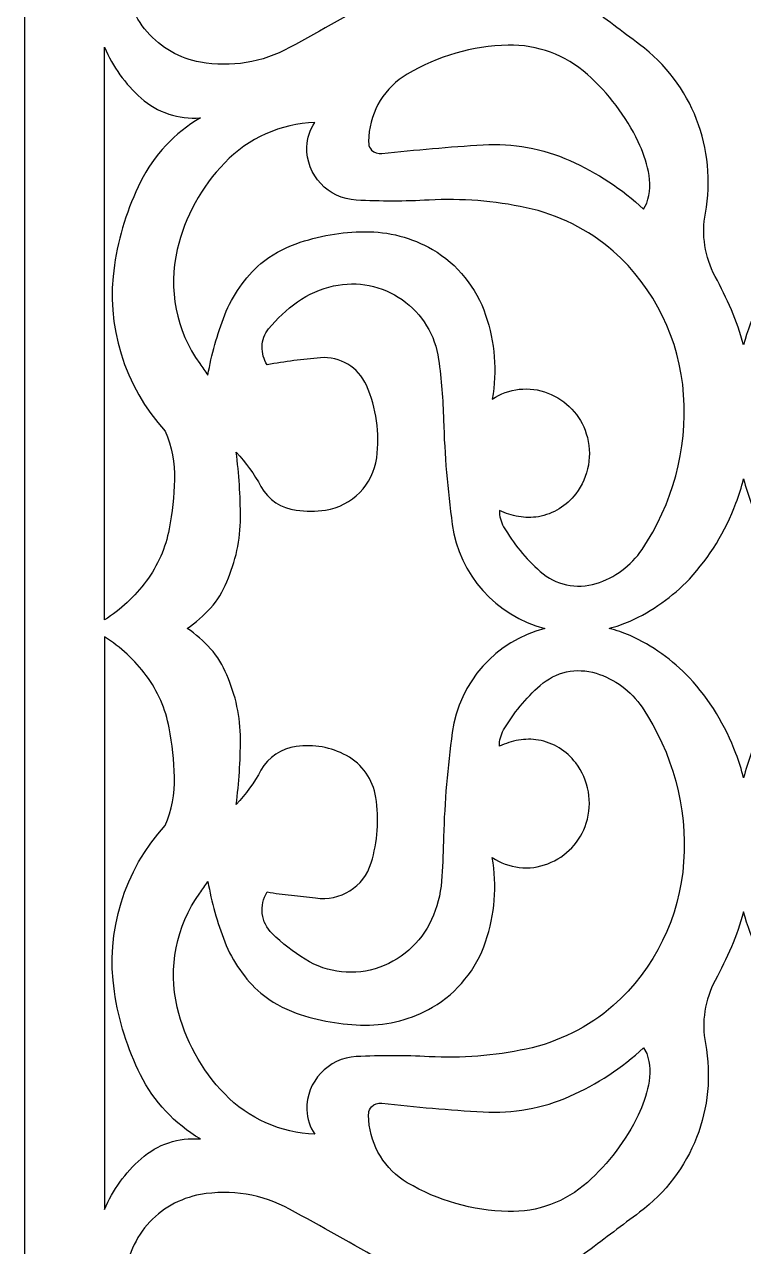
# Model space of a CAD drawing. Header units: centimetres. Extents: x -16.9 to -9.3, y -9 to 9.
# Drawn here: x -16.9 to -13.12, y -1.53 to 4.89 of the extents above; entities that cross this region are included whole.
import ezdxf

# ---------------------------------------------------------------- set-up
doc = ezdxf.new("R2010")
doc.units = ezdxf.units.CM
doc.header["$MEASUREMENT"] = 0
doc.layers.add('layer 1', color=7, linetype='Continuous')

msp = doc.modelspace()

# ---------------------------------------------------------------- linework, layer by layer
at = {"layer": 'layer 1', "color": 250}
for points, knots in [([(-16.89539, 9.00077), (-16.89539, 9.00077), (-9.34342, 9.00077), (-9.34342, 9.00077), (-9.34342, 9.00077), (-9.34342, 9.00077), (-9.34342, -9.00013), (-9.34342, -9.00013), (-9.34342, -9.00013), (-9.34342, -9.00013), (-16.89539, -9.00013), (-16.89539, -9.00013), (-16.89539, -9.00013), (-16.89539, -9.00013), (-16.89539, 9.00077), (-16.89539, 9.00077)], [0, 0, 0, 0, 0.2, 0.2, 0.2, 0.2, 0.4, 0.4, 0.4, 0.4, 0.6, 0.6, 0.6, 0.6, 1, 1, 1, 1]), ([(-12.00279, 5.14827), (-12.11008, 5.18685), (-12.21087, 5.24157), (-12.30167, 5.31053), (-12.30167, 5.31053), (-12.39195, 5.37909), (-12.48249, 5.44729), (-12.57332, 5.51508), (-12.57332, 5.51508), (-12.84782, 5.71985), (-12.98174, 6.06342), (-12.91878, 6.4), (-12.91878, 6.4), (-12.89752, 6.51336), (-12.91565, 6.6305), (-12.97015, 6.73212), (-12.97015, 6.73212), (-13.00092, 6.78942), (-13.02923, 6.84798), (-13.05506, 6.90772), (-13.05506, 6.90772), (-13.08086, 6.96745), (-13.10237, 7.02899), (-13.11933, 7.09185), (-13.11933, 7.09185), (-13.13913, 7.01857), (-13.16544, 6.94717), (-13.19796, 6.87858), (-13.19796, 6.87858), (-13.23044, 6.81009), (-13.26397, 6.74215), (-13.2986, 6.67475), (-13.2986, 6.67475), (-13.33264, 6.60848), (-13.34176, 6.53222), (-13.32429, 6.45977), (-13.32429, 6.45977), (-13.23865, 6.1052), (-13.37304, 5.73337), (-13.6653, 5.51508), (-13.6653, 5.51508), (-13.75617, 5.44729), (-13.84671, 5.37909), (-13.937, 5.31053), (-13.937, 5.31053), (-14.02776, 5.24157), (-14.12858, 5.18685), (-14.23587, 5.14827), (-14.23587, 5.14827), (-14.12858, 5.10968), (-14.0278, 5.05496), (-13.937, 4.98601), (-13.937, 4.98601), (-13.84671, 4.91745), (-13.75617, 4.84925), (-13.66534, 4.78145), (-13.66534, 4.78145), (-13.39077, 4.57661), (-13.25678, 4.23294), (-13.31985, 3.89621), (-13.31985, 3.89621), (-13.34111, 3.78296), (-13.32298, 3.66593), (-13.26848, 3.56438), (-13.26848, 3.56438), (-13.23774, 3.50708), (-13.2094, 3.44848), (-13.18361, 3.38878), (-13.18361, 3.38878), (-13.15777, 3.32902), (-13.1363, 3.26747), (-13.11933, 3.20465), (-13.11933, 3.20465), (-13.09953, 3.27793), (-13.07323, 3.34933), (-13.04067, 3.41792), (-13.04067, 3.41792), (-13.00819, 3.48637), (-12.97466, 3.55435), (-12.94003, 3.62175), (-12.94003, 3.62175), (-12.90599, 3.68809), (-12.89687, 3.76435), (-12.91438, 3.83684), (-12.91438, 3.83684), (-12.99998, 4.19141), (-12.86558, 4.5632), (-12.57332, 4.78145), (-12.57332, 4.78145), (-12.48249, 4.84925), (-12.39192, 4.91745), (-12.30167, 4.98601), (-12.30167, 4.98601), (-12.21087, 5.05496), (-12.11008, 5.10968), (-12.00279, 5.14827)], [0, 0, 0, 0, 0.04, 0.04, 0.04, 0.04, 0.08, 0.08, 0.08, 0.08, 0.12, 0.12, 0.12, 0.12, 0.16, 0.16, 0.16, 0.16, 0.2, 0.2, 0.2, 0.2, 0.24, 0.24, 0.24, 0.24, 0.28, 0.28, 0.28, 0.28, 0.32, 0.32, 0.32, 0.32, 0.36, 0.36, 0.36, 0.36, 0.4, 0.4, 0.4, 0.4, 0.44, 0.44, 0.44, 0.44, 0.48, 0.48, 0.48, 0.48, 0.52, 0.52, 0.52, 0.52, 0.56, 0.56, 0.56, 0.56, 0.6, 0.6, 0.6, 0.6, 0.64, 0.64, 0.64, 0.64, 0.68, 0.68, 0.68, 0.68, 0.72, 0.72, 0.72, 0.72, 0.76, 0.76, 0.76, 0.76, 0.8, 0.8, 0.8, 0.8, 0.84, 0.84, 0.84, 0.84, 0.88, 0.88, 0.88, 0.88, 0.92, 0.92, 0.92, 0.92, 1, 1, 1, 1]), ([(-14.78886, 5.14827), (-14.91678, 5.19263), (-15.03741, 5.25574), (-15.14677, 5.33553), (-15.14677, 5.33553), (-15.31299, 5.45677), (-15.50047, 5.5456), (-15.69957, 5.59741), (-15.69957, 5.59741), (-15.82565, 5.63022), (-15.9587, 5.6239), (-16.0811, 5.57921), (-16.0811, 5.57921), (-16.20747, 5.5331), (-16.30455, 5.43006), (-16.34292, 5.30112), (-16.34292, 5.30112), (-16.35774, 5.25145), (-16.36591, 5.20008), (-16.36729, 5.14827), (-16.36729, 5.14827), (-16.36435, 5.03771), (-16.32333, 4.93162), (-16.2511, 4.84783), (-16.2511, 4.84783), (-16.17887, 4.76408), (-16.08005, 4.70781), (-15.97116, 4.68844), (-15.97116, 4.68844), (-15.81086, 4.65996), (-15.64569, 4.68699), (-15.50283, 4.76514), (-15.50283, 4.76514), (-15.33599, 4.85641), (-15.1701, 4.94949), (-15.00522, 5.04436), (-15.00522, 5.04436), (-14.97052, 5.0643), (-14.93524, 5.08334), (-14.89949, 5.1014), (-14.89949, 5.1014), (-14.8637, 5.11946), (-14.82672, 5.13511), (-14.78882, 5.14827), (-14.78882, 5.14827), (-14.78882, 5.14827), (-14.78886, 5.14827), (-14.78886, 5.14827)], [0, 0, 0, 0, 0.0769231, 0.0769231, 0.0769231, 0.0769231, 0.1538462, 0.1538462, 0.1538462, 0.1538462, 0.2307692, 0.2307692, 0.2307692, 0.2307692, 0.3076923, 0.3076923, 0.3076923, 0.3076923, 0.3846154, 0.3846154, 0.3846154, 0.3846154, 0.4615385, 0.4615385, 0.4615385, 0.4615385, 0.5384615, 0.5384615, 0.5384615, 0.5384615, 0.6153846, 0.6153846, 0.6153846, 0.6153846, 0.6923077, 0.6923077, 0.6923077, 0.6923077, 0.7692308, 0.7692308, 0.7692308, 0.7692308, 0.8461538, 0.8461538, 0.8461538, 0.8461538, 1, 1, 1, 1]), ([(-16.47466, 4.76692), (-16.47466, 4.76692), (-16.47466, 1.76053), (-16.47466, 1.76053), (-16.47466, 1.76053), (-16.38982, 1.81459), (-16.31559, 1.8837), (-16.25561, 1.96447), (-16.25561, 1.96447), (-16.19537, 2.0456), (-16.15435, 2.1393), (-16.13564, 2.23863), (-16.13564, 2.23863), (-16.11958, 2.3238), (-16.11031, 2.41005), (-16.10788, 2.49671), (-16.10788, 2.49671), (-16.10544, 2.58419), (-16.12194, 2.67118), (-16.15631, 2.75169), (-16.15631, 2.75169), (-16.37198, 2.9868), (-16.47001, 3.30696), (-16.42325, 3.62255), (-16.42325, 3.62255), (-16.40065, 3.77496), (-16.35411, 3.92287), (-16.28536, 4.06076), (-16.28536, 4.06076), (-16.21561, 4.20067), (-16.10661, 4.31734), (-15.97178, 4.39643), (-15.97178, 4.39643), (-16.08535, 4.38721), (-16.19784, 4.42474), (-16.28318, 4.50027), (-16.28318, 4.50027), (-16.36613, 4.5737), (-16.43157, 4.66486), (-16.47466, 4.76692), (-16.47466, 4.76692), (-16.47466, 4.76692), (-16.47466, 4.76692), (-16.47466, 4.76692)], [0, 0, 0, 0, 0.0833333, 0.0833333, 0.0833333, 0.0833333, 0.1666667, 0.1666667, 0.1666667, 0.1666667, 0.25, 0.25, 0.25, 0.25, 0.3333333, 0.3333333, 0.3333333, 0.3333333, 0.4166667, 0.4166667, 0.4166667, 0.4166667, 0.5, 0.5, 0.5, 0.5, 0.5833333, 0.5833333, 0.5833333, 0.5833333, 0.6666667, 0.6666667, 0.6666667, 0.6666667, 0.75, 0.75, 0.75, 0.75, 0.8333333, 0.8333333, 0.8333333, 0.8333333, 1, 1, 1, 1]), ([(-13.64412, 3.91739), (-13.7581, 4.02322), (-13.88882, 4.10937), (-14.03103, 4.17233), (-14.03103, 4.17233), (-14.17429, 4.23577), (-14.33059, 4.264), (-14.487, 4.25466), (-14.487, 4.25466), (-14.66471, 4.24409), (-14.84208, 4.22883), (-15.01899, 4.20896), (-15.01899, 4.20896), (-15.03864, 4.20674), (-15.05826, 4.2135), (-15.0724, 4.22731), (-15.0724, 4.22731), (-15.08163, 4.23635), (-15.08708, 4.24856), (-15.08766, 4.26146), (-15.08766, 4.26146), (-15.0882, 4.27392), (-15.08809, 4.28638), (-15.08729, 4.29884), (-15.08729, 4.29884), (-15.07792, 4.4344), (-15.00235, 4.5567), (-14.88543, 4.62588), (-14.88543, 4.62588), (-14.72477, 4.72092), (-14.54234, 4.77317), (-14.35573, 4.77771), (-14.35573, 4.77771), (-14.20266, 4.78145), (-14.05385, 4.72663), (-13.93972, 4.62453), (-13.93972, 4.62453), (-13.82858, 4.52505), (-13.73775, 4.40497), (-13.67232, 4.27094), (-13.67232, 4.27094), (-13.64797, 4.22109), (-13.62992, 4.16837), (-13.61862, 4.11409), (-13.61862, 4.11409), (-13.60714, 4.05905), (-13.61019, 4.00197), (-13.62745, 3.94852), (-13.62745, 3.94852), (-13.62745, 3.94852), (-13.64412, 3.91739), (-13.64412, 3.91739), (-13.64412, 3.91739), (-13.64412, 3.91739), (-13.64412, 3.91739), (-13.64412, 3.91739)], [0, 0, 0, 0, 0.0666667, 0.0666667, 0.0666667, 0.0666667, 0.1333333, 0.1333333, 0.1333333, 0.1333333, 0.2, 0.2, 0.2, 0.2, 0.2666667, 0.2666667, 0.2666667, 0.2666667, 0.3333333, 0.3333333, 0.3333333, 0.3333333, 0.4, 0.4, 0.4, 0.4, 0.4666667, 0.4666667, 0.4666667, 0.4666667, 0.5333333, 0.5333333, 0.5333333, 0.5333333, 0.6, 0.6, 0.6, 0.6, 0.6666667, 0.6666667, 0.6666667, 0.6666667, 0.7333333, 0.7333333, 0.7333333, 0.7333333, 0.8, 0.8, 0.8, 0.8, 0.8666667, 0.8666667, 0.8666667, 0.8666667, 1, 1, 1, 1]), ([(-15.93214, 3.04551), (-15.94627, 3.06582), (-15.96059, 3.08606), (-15.97497, 3.10615), (-15.97497, 3.10615), (-16.09905, 3.27935), (-16.14203, 3.49796), (-16.09295, 3.70528), (-16.09295, 3.70528), (-16.05233, 3.87659), (-15.96629, 4.03391), (-15.84392, 4.16053), (-15.84392, 4.16053), (-15.7193, 4.28954), (-15.54941, 4.36537), (-15.37014, 4.37213), (-15.37014, 4.37213), (-15.3963, 4.33438), (-15.41113, 4.28994), (-15.41287, 4.24405), (-15.41287, 4.24405), (-15.41596, 4.09578), (-15.30104, 3.97189), (-15.15291, 3.96433), (-15.15291, 3.96433), (-15.02571, 3.95775), (-14.89825, 3.95793), (-14.77109, 3.9648), (-14.77109, 3.9648), (-14.60011, 3.97407), (-14.42858, 3.96055), (-14.26116, 3.92473), (-14.26116, 3.92473), (-14.09178, 3.88847), (-13.93424, 3.81002), (-13.80322, 3.69678), (-13.80322, 3.69678), (-13.58614, 3.50323), (-13.45356, 3.23204), (-13.43397, 2.94185), (-13.43397, 2.94185), (-13.41464, 2.65464), (-13.4916, 2.36903), (-13.65255, 2.1304), (-13.65255, 2.1304), (-13.71014, 2.04498), (-13.79534, 1.98191), (-13.8938, 1.95171), (-13.8938, 1.95171), (-13.99597, 1.92036), (-14.10718, 1.94452), (-14.18722, 2.01533), (-14.18722, 2.01533), (-14.26338, 2.08273), (-14.32823, 2.16186), (-14.37939, 2.24975), (-14.37939, 2.24975), (-14.39439, 2.27551), (-14.40184, 2.30498), (-14.40093, 2.33477), (-14.40093, 2.33477), (-14.36918, 2.31991), (-14.33561, 2.3093), (-14.30105, 2.30323), (-14.30105, 2.30323), (-14.26643, 2.29709), (-14.23104, 2.29691), (-14.19634, 2.30265), (-14.19634, 2.30265), (-14.11837, 2.31675), (-14.04854, 2.35948), (-14.00051, 2.42248), (-14.00051, 2.42248), (-13.93191, 2.51251), (-13.91117, 2.63012), (-13.94499, 2.73814), (-13.94499, 2.73814), (-13.97668, 2.83613), (-14.05072, 2.91464), (-14.14678, 2.95188), (-14.14678, 2.95188), (-14.24365, 2.98945), (-14.35268, 2.97735), (-14.43894, 2.91936), (-14.43894, 2.91936), (-14.41372, 3.06731), (-14.42564, 3.21911), (-14.47367, 3.36128), (-14.47367, 3.36128), (-14.5225, 3.50585), (-14.62151, 3.628), (-14.75289, 3.7056), (-14.75289, 3.7056), (-14.86069, 3.7677), (-14.98305, 3.79992), (-15.10746, 3.79891), (-15.10746, 3.79891), (-15.23052, 3.79793), (-15.35252, 3.7766), (-15.4686, 3.73576), (-15.4686, 3.73576), (-15.53626, 3.712), (-15.59926, 3.67668), (-15.65485, 3.63138), (-15.65485, 3.63138), (-15.73812, 3.55777), (-15.80268, 3.46548), (-15.84327, 3.36201), (-15.84327, 3.36201), (-15.88338, 3.25973), (-15.91314, 3.15375), (-15.93214, 3.04551), (-15.93214, 3.04551), (-15.93214, 3.04551), (-15.93214, 3.04551), (-15.93214, 3.04551)], [0, 0, 0, 0, 0.0333333, 0.0333333, 0.0333333, 0.0333333, 0.0666667, 0.0666667, 0.0666667, 0.0666667, 0.1, 0.1, 0.1, 0.1, 0.1333333, 0.1333333, 0.1333333, 0.1333333, 0.1666667, 0.1666667, 0.1666667, 0.1666667, 0.2, 0.2, 0.2, 0.2, 0.2333333, 0.2333333, 0.2333333, 0.2333333, 0.2666667, 0.2666667, 0.2666667, 0.2666667, 0.3, 0.3, 0.3, 0.3, 0.3333333, 0.3333333, 0.3333333, 0.3333333, 0.3666667, 0.3666667, 0.3666667, 0.3666667, 0.4, 0.4, 0.4, 0.4, 0.4333333, 0.4333333, 0.4333333, 0.4333333, 0.4666667, 0.4666667, 0.4666667, 0.4666667, 0.5, 0.5, 0.5, 0.5, 0.5333333, 0.5333333, 0.5333333, 0.5333333, 0.5666667, 0.5666667, 0.5666667, 0.5666667, 0.6, 0.6, 0.6, 0.6, 0.6333333, 0.6333333, 0.6333333, 0.6333333, 0.6666667, 0.6666667, 0.6666667, 0.6666667, 0.7, 0.7, 0.7, 0.7, 0.7333333, 0.7333333, 0.7333333, 0.7333333, 0.7666667, 0.7666667, 0.7666667, 0.7666667, 0.8, 0.8, 0.8, 0.8, 0.8333333, 0.8333333, 0.8333333, 0.8333333, 0.8666667, 0.8666667, 0.8666667, 0.8666667, 0.9, 0.9, 0.9, 0.9, 0.9333333, 0.9333333, 0.9333333, 0.9333333, 1, 1, 1, 1]), ([(-14.16244, 1.71635), (-14.4203, 1.78266), (-14.61257, 1.99862), (-14.64894, 2.26236), (-14.64894, 2.26236), (-14.67394, 2.44391), (-14.68927, 2.62667), (-14.69486, 2.80986), (-14.69486, 2.80986), (-14.69763, 2.91649), (-14.70627, 3.02288), (-14.7207, 3.12853), (-14.7207, 3.12853), (-14.7381, 3.25515), (-14.80757, 3.36876), (-14.91231, 3.44197), (-14.91231, 3.44197), (-15.0171, 3.51515), (-15.14702, 3.54145), (-15.2719, 3.5142), (-15.2719, 3.5142), (-15.34013, 3.49942), (-15.40466, 3.47093), (-15.46163, 3.43053), (-15.46163, 3.43053), (-15.51824, 3.39034), (-15.56925, 3.34279), (-15.61325, 3.28909), (-15.61325, 3.28909), (-15.63486, 3.26271), (-15.64693, 3.22986), (-15.64754, 3.19575), (-15.64754, 3.19575), (-15.64816, 3.16192), (-15.63882, 3.12864), (-15.62069, 3.10001), (-15.62069, 3.10001), (-15.52837, 3.11712), (-15.43518, 3.1294), (-15.34155, 3.13678), (-15.34155, 3.13678), (-15.23855, 3.14488), (-15.14157, 3.08689), (-15.09986, 2.99239), (-15.09986, 2.99239), (-15.04718, 2.87293), (-15.02847, 2.74119), (-15.0458, 2.61177), (-15.0458, 2.61177), (-15.06462, 2.4708), (-15.17431, 2.359), (-15.31492, 2.33731), (-15.31492, 2.33731), (-15.36567, 2.3295), (-15.41734, 2.32939), (-15.4681, 2.33702), (-15.4681, 2.33702), (-15.54628, 2.34563), (-15.61539, 2.39185), (-15.65328, 2.46077), (-15.65328, 2.46077), (-15.68914, 2.5261), (-15.73285, 2.58677), (-15.78339, 2.64153), (-15.78339, 2.64153), (-15.7686, 2.52755), (-15.76126, 2.41274), (-15.76137, 2.29778), (-15.76137, 2.29778), (-15.76148, 2.18174), (-15.78601, 2.06696), (-15.83324, 1.96094), (-15.83324, 1.96094), (-15.85293, 1.91015), (-15.88178, 1.86339), (-15.91829, 1.82299), (-15.91829, 1.82299), (-15.95466, 1.7828), (-15.99565, 1.74702), (-16.04034, 1.71635), (-16.04034, 1.71635), (-15.99565, 1.68572), (-15.95466, 1.6499), (-15.91829, 1.60971), (-15.91829, 1.60971), (-15.88178, 1.56931), (-15.85293, 1.52255), (-15.83324, 1.47176), (-15.83324, 1.47176), (-15.78597, 1.36578), (-15.76148, 1.25097), (-15.76137, 1.13492), (-15.76137, 1.13492), (-15.76126, 1.02), (-15.7686, 0.90515), (-15.78339, 0.79118), (-15.78339, 0.79118), (-15.73285, 0.84593), (-15.68914, 0.90664), (-15.65328, 0.97193), (-15.65328, 0.97193), (-15.61543, 1.04089), (-15.54628, 1.08707), (-15.4681, 1.09568), (-15.4681, 1.09568), (-15.37741, 1.10934), (-15.28469, 1.09281), (-15.20425, 1.0487), (-15.20425, 1.0487), (-15.1217, 1.00347), (-15.06484, 0.92237), (-15.05031, 0.82936), (-15.05031, 0.82936), (-15.03232, 0.71422), (-15.04068, 0.59647), (-15.07472, 0.485), (-15.07472, 0.485), (-15.11291, 0.35976), (-15.23742, 0.2815), (-15.36687, 0.30112), (-15.36687, 0.30112), (-15.40906, 0.30755), (-15.45142, 0.31246), (-15.49393, 0.31587), (-15.49393, 0.31587), (-15.53644, 0.31932), (-15.57877, 0.32492), (-15.62069, 0.33269), (-15.62069, 0.33269), (-15.66487, 0.2629), (-15.65412, 0.17177), (-15.59475, 0.11433), (-15.59475, 0.11433), (-15.54196, 0.06318), (-15.48383, 0.01783), (-15.42137, -0.02097), (-15.42137, -0.02097), (-15.30405, -0.09382), (-15.15999, -0.10915), (-15.02996, -0.06253), (-15.02996, -0.06253), (-14.90069, -0.01617), (-14.79765, 0.08352), (-14.74718, 0.21127), (-14.74718, 0.21127), (-14.7215, 0.27627), (-14.70653, 0.34497), (-14.70293, 0.41477), (-14.70293, 0.41477), (-14.69937, 0.48409), (-14.69668, 0.55345), (-14.69486, 0.62285), (-14.69486, 0.62285), (-14.68927, 0.80604), (-14.67394, 0.98879), (-14.64894, 1.17034), (-14.64894, 1.17034), (-14.61272, 1.43412), (-14.42026, 1.64994), (-14.16244, 1.71635), (-14.16244, 1.71635), (-14.16244, 1.71635), (-14.16244, 1.71635), (-14.16244, 1.71635)], [0, 0, 0, 0, 0.0238095, 0.0238095, 0.0238095, 0.0238095, 0.047619, 0.047619, 0.047619, 0.047619, 0.0714286, 0.0714286, 0.0714286, 0.0714286, 0.0952381, 0.0952381, 0.0952381, 0.0952381, 0.1190476, 0.1190476, 0.1190476, 0.1190476, 0.1428571, 0.1428571, 0.1428571, 0.1428571, 0.1666667, 0.1666667, 0.1666667, 0.1666667, 0.1904762, 0.1904762, 0.1904762, 0.1904762, 0.2142857, 0.2142857, 0.2142857, 0.2142857, 0.2380952, 0.2380952, 0.2380952, 0.2380952, 0.2619048, 0.2619048, 0.2619048, 0.2619048, 0.2857143, 0.2857143, 0.2857143, 0.2857143, 0.3095238, 0.3095238, 0.3095238, 0.3095238, 0.3333333, 0.3333333, 0.3333333, 0.3333333, 0.3571429, 0.3571429, 0.3571429, 0.3571429, 0.3809524, 0.3809524, 0.3809524, 0.3809524, 0.4047619, 0.4047619, 0.4047619, 0.4047619, 0.4285714, 0.4285714, 0.4285714, 0.4285714, 0.452381, 0.452381, 0.452381, 0.452381, 0.4761905, 0.4761905, 0.4761905, 0.4761905, 0.5, 0.5, 0.5, 0.5, 0.5238095, 0.5238095, 0.5238095, 0.5238095, 0.547619, 0.547619, 0.547619, 0.547619, 0.5714286, 0.5714286, 0.5714286, 0.5714286, 0.5952381, 0.5952381, 0.5952381, 0.5952381, 0.6190476, 0.6190476, 0.6190476, 0.6190476, 0.6428571, 0.6428571, 0.6428571, 0.6428571, 0.6666667, 0.6666667, 0.6666667, 0.6666667, 0.6904762, 0.6904762, 0.6904762, 0.6904762, 0.7142857, 0.7142857, 0.7142857, 0.7142857, 0.7380952, 0.7380952, 0.7380952, 0.7380952, 0.7619048, 0.7619048, 0.7619048, 0.7619048, 0.7857143, 0.7857143, 0.7857143, 0.7857143, 0.8095238, 0.8095238, 0.8095238, 0.8095238, 0.8333333, 0.8333333, 0.8333333, 0.8333333, 0.8571429, 0.8571429, 0.8571429, 0.8571429, 0.8809524, 0.8809524, 0.8809524, 0.8809524, 0.9047619, 0.9047619, 0.9047619, 0.9047619, 0.9285714, 0.9285714, 0.9285714, 0.9285714, 0.952381, 0.952381, 0.952381, 0.952381, 1, 1, 1, 1]), ([(-12.41273, 1.71635), (-12.45045, 1.72616), (-12.4874, 1.73884), (-12.52322, 1.75425), (-12.52322, 1.75425), (-12.64032, 1.80704), (-12.74612, 1.8821), (-12.83463, 1.97526), (-12.83463, 1.97526), (-12.94134, 2.09083), (-13.02447, 2.22621), (-13.07926, 2.37368), (-13.07926, 2.37368), (-13.0947, 2.41532), (-13.10807, 2.45776), (-13.11933, 2.50074), (-13.11933, 2.50074), (-13.13056, 2.45776), (-13.14393, 2.41532), (-13.15941, 2.37368), (-13.15941, 2.37368), (-13.2142, 2.22621), (-13.29733, 2.09083), (-13.40404, 1.97526), (-13.40404, 1.97526), (-13.49251, 1.8821), (-13.59831, 1.80704), (-13.71544, 1.75425), (-13.71544, 1.75425), (-13.75123, 1.73884), (-13.78818, 1.72616), (-13.82593, 1.71635), (-13.82593, 1.71635), (-13.78818, 1.70654), (-13.75123, 1.6939), (-13.71544, 1.67846), (-13.71544, 1.67846), (-13.59831, 1.6257), (-13.49251, 1.5506), (-13.40404, 1.45748), (-13.40404, 1.45748), (-13.29733, 1.34187), (-13.2142, 1.20649), (-13.15941, 1.05906), (-13.15941, 1.05906), (-13.14393, 1.01738), (-13.13056, 0.97498), (-13.11933, 0.93196), (-13.11933, 0.93196), (-13.10807, 0.97498), (-13.0947, 1.01738), (-13.07926, 1.05906), (-13.07926, 1.05906), (-13.02447, 1.20649), (-12.94134, 1.34187), (-12.83463, 1.45748), (-12.83463, 1.45748), (-12.74612, 1.5506), (-12.64032, 1.62566), (-12.52322, 1.67846), (-12.52322, 1.67846), (-12.4874, 1.6939), (-12.45045, 1.70654), (-12.41273, 1.71635)], [0, 0, 0, 0, 0.0588235, 0.0588235, 0.0588235, 0.0588235, 0.1176471, 0.1176471, 0.1176471, 0.1176471, 0.1764706, 0.1764706, 0.1764706, 0.1764706, 0.2352941, 0.2352941, 0.2352941, 0.2352941, 0.2941176, 0.2941176, 0.2941176, 0.2941176, 0.3529412, 0.3529412, 0.3529412, 0.3529412, 0.4117647, 0.4117647, 0.4117647, 0.4117647, 0.4705882, 0.4705882, 0.4705882, 0.4705882, 0.5294118, 0.5294118, 0.5294118, 0.5294118, 0.5882353, 0.5882353, 0.5882353, 0.5882353, 0.6470588, 0.6470588, 0.6470588, 0.6470588, 0.7058824, 0.7058824, 0.7058824, 0.7058824, 0.7647059, 0.7647059, 0.7647059, 0.7647059, 0.8235294, 0.8235294, 0.8235294, 0.8235294, 0.8823529, 0.8823529, 0.8823529, 0.8823529, 1, 1, 1, 1]), ([(-16.47466, 1.67217), (-16.38982, 1.61811), (-16.31559, 1.549), (-16.25561, 1.46824), (-16.25561, 1.46824), (-16.19537, 1.38714), (-16.15435, 1.29337), (-16.13564, 1.19407), (-16.13564, 1.19407), (-16.11958, 1.10894), (-16.11031, 1.02265), (-16.10788, 0.93603), (-16.10788, 0.93603), (-16.10544, 0.84854), (-16.12198, 0.76153), (-16.15631, 0.68101), (-16.15631, 0.68101), (-16.37202, 0.44569), (-16.47015, 0.12592), (-16.42325, -0.18984), (-16.42325, -0.18984), (-16.40065, -0.34226), (-16.35411, -0.49013), (-16.28536, -0.62805), (-16.28536, -0.62805), (-16.21557, -0.76801), (-16.10664, -0.8846), (-15.97178, -0.96373), (-15.97178, -0.96373), (-16.08539, -0.95454), (-16.1978, -0.992), (-16.28318, -1.06757), (-16.28318, -1.06757), (-16.36617, -1.141), (-16.43157, -1.23212), (-16.47466, -1.33422), (-16.47466, -1.33422), (-16.47466, -1.33422), (-16.47466, 1.67217), (-16.47466, 1.67217)], [0, 0, 0, 0, 0.0909091, 0.0909091, 0.0909091, 0.0909091, 0.1818182, 0.1818182, 0.1818182, 0.1818182, 0.2727273, 0.2727273, 0.2727273, 0.2727273, 0.3636364, 0.3636364, 0.3636364, 0.3636364, 0.4545455, 0.4545455, 0.4545455, 0.4545455, 0.5454545, 0.5454545, 0.5454545, 0.5454545, 0.6363636, 0.6363636, 0.6363636, 0.6363636, 0.7272727, 0.7272727, 0.7272727, 0.7272727, 0.8181818, 0.8181818, 0.8181818, 0.8181818, 1, 1, 1, 1]), ([(-15.9321, 0.38716), (-15.94631, 0.36685), (-15.96059, 0.34664), (-15.97501, 0.32652), (-15.97501, 0.32652), (-16.09909, 0.15317), (-16.1421, -0.06515), (-16.09295, -0.27257), (-16.09295, -0.27257), (-16.05229, -0.44396), (-15.96633, -0.60117), (-15.84392, -0.72782), (-15.84392, -0.72782), (-15.71919, -0.85688), (-15.54952, -0.9327), (-15.37014, -0.93942), (-15.37014, -0.93942), (-15.3963, -0.90168), (-15.41113, -0.8572), (-15.41287, -0.81132), (-15.41287, -0.81132), (-15.41614, -0.66326), (-15.30082, -0.53937), (-15.15291, -0.53163), (-15.15291, -0.53163), (-15.02571, -0.52505), (-14.89825, -0.5252), (-14.77109, -0.5321), (-14.77109, -0.5321), (-14.60007, -0.54133), (-14.42862, -0.52785), (-14.26116, -0.49202), (-14.26116, -0.49202), (-14.09174, -0.45573), (-13.93427, -0.37736), (-13.80322, -0.26404), (-13.80322, -0.26404), (-13.58606, -0.07035), (-13.45352, 0.20051), (-13.43397, 0.49085), (-13.43397, 0.49085), (-13.41468, 0.77817), (-13.49149, 1.0636), (-13.65255, 1.30234), (-13.65255, 1.30234), (-13.71017, 1.38776), (-13.7953, 1.4508), (-13.8938, 1.48099), (-13.8938, 1.48099), (-13.99608, 1.51231), (-14.10715, 1.48825), (-14.18722, 1.41737), (-14.18722, 1.41737), (-14.26338, 1.34997), (-14.32823, 1.27084), (-14.37939, 1.18295), (-14.37939, 1.18295), (-14.39439, 1.15719), (-14.40184, 1.12772), (-14.40093, 1.09793), (-14.40093, 1.09793), (-14.36918, 1.11279), (-14.33561, 1.1234), (-14.30105, 1.12951), (-14.30105, 1.12951), (-14.26643, 1.13561), (-14.231, 1.13579), (-14.19634, 1.13005), (-14.19634, 1.13005), (-14.11841, 1.11599), (-14.04854, 1.07319), (-14.00051, 1.01022), (-14.00051, 1.01022), (-13.93191, 0.92027), (-13.91124, 0.80255), (-13.94499, 0.69457), (-13.94499, 0.69457), (-13.97664, 0.59661), (-14.05079, 0.51806), (-14.14678, 0.48082), (-14.14678, 0.48082), (-14.24358, 0.44325), (-14.35272, 0.45546), (-14.43894, 0.51338), (-14.43894, 0.51338), (-14.41372, 0.36546), (-14.42567, 0.21356), (-14.47367, 0.07142), (-14.47367, 0.07142), (-14.52243, -0.07307), (-14.62158, -0.19529), (-14.75289, -0.27286), (-14.75289, -0.27286), (-14.86065, -0.33499), (-14.98309, -0.36718), (-15.10746, -0.3662), (-15.10746, -0.3662), (-15.23048, -0.36519), (-15.35252, -0.34386), (-15.4686, -0.30306), (-15.4686, -0.30306), (-15.53626, -0.27926), (-15.59926, -0.24394), (-15.65485, -0.19867), (-15.65485, -0.19867), (-15.73808, -0.12506), (-15.80268, -0.03271), (-15.84323, 0.0707), (-15.84323, 0.0707), (-15.88334, 0.17294), (-15.91314, 0.27899), (-15.93214, 0.38716), (-15.93214, 0.38716), (-15.93214, 0.38716), (-15.9321, 0.38716), (-15.9321, 0.38716)], [0, 0, 0, 0, 0.0333333, 0.0333333, 0.0333333, 0.0333333, 0.0666667, 0.0666667, 0.0666667, 0.0666667, 0.1, 0.1, 0.1, 0.1, 0.1333333, 0.1333333, 0.1333333, 0.1333333, 0.1666667, 0.1666667, 0.1666667, 0.1666667, 0.2, 0.2, 0.2, 0.2, 0.2333333, 0.2333333, 0.2333333, 0.2333333, 0.2666667, 0.2666667, 0.2666667, 0.2666667, 0.3, 0.3, 0.3, 0.3, 0.3333333, 0.3333333, 0.3333333, 0.3333333, 0.3666667, 0.3666667, 0.3666667, 0.3666667, 0.4, 0.4, 0.4, 0.4, 0.4333333, 0.4333333, 0.4333333, 0.4333333, 0.4666667, 0.4666667, 0.4666667, 0.4666667, 0.5, 0.5, 0.5, 0.5, 0.5333333, 0.5333333, 0.5333333, 0.5333333, 0.5666667, 0.5666667, 0.5666667, 0.5666667, 0.6, 0.6, 0.6, 0.6, 0.6333333, 0.6333333, 0.6333333, 0.6333333, 0.6666667, 0.6666667, 0.6666667, 0.6666667, 0.7, 0.7, 0.7, 0.7, 0.7333333, 0.7333333, 0.7333333, 0.7333333, 0.7666667, 0.7666667, 0.7666667, 0.7666667, 0.8, 0.8, 0.8, 0.8, 0.8333333, 0.8333333, 0.8333333, 0.8333333, 0.8666667, 0.8666667, 0.8666667, 0.8666667, 0.9, 0.9, 0.9, 0.9, 0.9333333, 0.9333333, 0.9333333, 0.9333333, 1, 1, 1, 1]), ([(-12.00279, -1.71556), (-12.11008, -1.75415), (-12.21087, -1.80883), (-12.30167, -1.87779), (-12.30167, -1.87779), (-12.39192, -1.94635), (-12.48249, -2.01455), (-12.57332, -2.08238), (-12.57332, -2.08238), (-12.84796, -2.28748), (-12.98199, -2.63053), (-12.91878, -2.96737), (-12.91878, -2.96737), (-12.89752, -3.08066), (-12.91569, -3.19787), (-12.97015, -3.29942), (-12.97015, -3.29942), (-13.00092, -3.35675), (-13.02923, -3.41532), (-13.05506, -3.47501), (-13.05506, -3.47501), (-13.08086, -3.53478), (-13.10237, -3.59633), (-13.11933, -3.65918), (-13.11933, -3.65918), (-13.13913, -3.58586), (-13.16544, -3.51451), (-13.19796, -3.44591), (-13.19796, -3.44591), (-13.23044, -3.37742), (-13.26397, -3.30948), (-13.2986, -3.24208), (-13.2986, -3.24208), (-13.33264, -3.17581), (-13.34172, -3.09951), (-13.32429, -3.0271), (-13.32429, -3.0271), (-13.23876, -2.67213), (-13.37268, -2.3007), (-13.6653, -2.08238), (-13.6653, -2.08238), (-13.75617, -2.01455), (-13.84671, -1.94639), (-13.937, -1.87779), (-13.937, -1.87779), (-14.0278, -1.80883), (-14.12855, -1.75411), (-14.23587, -1.71556), (-14.23587, -1.71556), (-14.12855, -1.67698), (-14.0278, -1.62226), (-13.937, -1.5533), (-13.937, -1.5533), (-13.84671, -1.48474), (-13.75617, -1.41655), (-13.6653, -1.34875), (-13.6653, -1.34875), (-13.39063, -1.14358), (-13.25656, -0.80042), (-13.31985, -0.4635), (-13.31985, -0.4635), (-13.34111, -0.35029), (-13.32294, -0.23315), (-13.26848, -0.13168), (-13.26848, -0.13168), (-13.23774, -0.07438), (-13.2094, -0.01577), (-13.18361, 0.04392), (-13.18361, 0.04392), (-13.15777, 0.10369), (-13.1363, 0.1652), (-13.11933, 0.22805), (-13.11933, 0.22805), (-13.09953, 0.15477), (-13.07323, 0.08338), (-13.04067, 0.01478), (-13.04067, 0.01478), (-13.00819, -0.05367), (-12.97466, -0.12161), (-12.94003, -0.18905), (-12.94003, -0.18905), (-12.90602, -0.25535), (-12.8969, -0.33169), (-12.91438, -0.40417), (-12.91438, -0.40417), (-12.99983, -0.75907), (-12.86595, -1.13046), (-12.57332, -1.34875), (-12.57332, -1.34875), (-12.48249, -1.41655), (-12.39195, -1.48474), (-12.30167, -1.5533), (-12.30167, -1.5533), (-12.21087, -1.62226), (-12.11008, -1.67698), (-12.00279, -1.71556)], [0, 0, 0, 0, 0.04, 0.04, 0.04, 0.04, 0.08, 0.08, 0.08, 0.08, 0.12, 0.12, 0.12, 0.12, 0.16, 0.16, 0.16, 0.16, 0.2, 0.2, 0.2, 0.2, 0.24, 0.24, 0.24, 0.24, 0.28, 0.28, 0.28, 0.28, 0.32, 0.32, 0.32, 0.32, 0.36, 0.36, 0.36, 0.36, 0.4, 0.4, 0.4, 0.4, 0.44, 0.44, 0.44, 0.44, 0.48, 0.48, 0.48, 0.48, 0.52, 0.52, 0.52, 0.52, 0.56, 0.56, 0.56, 0.56, 0.6, 0.6, 0.6, 0.6, 0.64, 0.64, 0.64, 0.64, 0.68, 0.68, 0.68, 0.68, 0.72, 0.72, 0.72, 0.72, 0.76, 0.76, 0.76, 0.76, 0.8, 0.8, 0.8, 0.8, 0.84, 0.84, 0.84, 0.84, 0.88, 0.88, 0.88, 0.88, 0.92, 0.92, 0.92, 0.92, 1, 1, 1, 1]), ([(-13.64412, -0.48468), (-13.75806, -0.59049), (-13.88886, -0.67667), (-14.03103, -0.73963), (-14.03103, -0.73963), (-14.17425, -0.80303), (-14.33063, -0.8313), (-14.487, -0.82196), (-14.487, -0.82196), (-14.66478, -0.81135), (-14.84223, -0.79613), (-15.01921, -0.77633), (-15.01921, -0.77633), (-15.03879, -0.77411), (-15.0583, -0.78083), (-15.0724, -0.7946), (-15.0724, -0.7946), (-15.08163, -0.80365), (-15.08708, -0.81582), (-15.08766, -0.82876), (-15.08766, -0.82876), (-15.0882, -0.84122), (-15.08809, -0.85368), (-15.08729, -0.86614), (-15.08729, -0.86614), (-15.07781, -1.00192), (-15.00227, -1.12425), (-14.8851, -1.19343), (-14.8851, -1.19343), (-14.72444, -1.28829), (-14.54227, -1.3405), (-14.35573, -1.34501), (-14.35573, -1.34501), (-14.20259, -1.34871), (-14.05388, -1.294), (-13.93972, -1.19179), (-13.93972, -1.19179), (-13.82855, -1.09231), (-13.73775, -0.97227), (-13.67232, -0.83824), (-13.67232, -0.83824), (-13.64797, -0.78835), (-13.62992, -0.73567), (-13.61862, -0.68135), (-13.61862, -0.68135), (-13.60714, -0.62631), (-13.61019, -0.56927), (-13.62745, -0.51579), (-13.62745, -0.51579), (-13.62745, -0.51579), (-13.64412, -0.48468), (-13.64412, -0.48468), (-13.64412, -0.48468), (-13.64412, -0.48468), (-13.64412, -0.48468), (-13.64412, -0.48468)], [0, 0, 0, 0, 0.0666667, 0.0666667, 0.0666667, 0.0666667, 0.1333333, 0.1333333, 0.1333333, 0.1333333, 0.2, 0.2, 0.2, 0.2, 0.2666667, 0.2666667, 0.2666667, 0.2666667, 0.3333333, 0.3333333, 0.3333333, 0.3333333, 0.4, 0.4, 0.4, 0.4, 0.4666667, 0.4666667, 0.4666667, 0.4666667, 0.5333333, 0.5333333, 0.5333333, 0.5333333, 0.6, 0.6, 0.6, 0.6, 0.6666667, 0.6666667, 0.6666667, 0.6666667, 0.7333333, 0.7333333, 0.7333333, 0.7333333, 0.8, 0.8, 0.8, 0.8, 0.8666667, 0.8666667, 0.8666667, 0.8666667, 1, 1, 1, 1]), ([(-14.78886, -1.71556), (-14.91595, -1.75964), (-15.03577, -1.82231), (-15.14441, -1.90162), (-15.14441, -1.90162), (-15.31128, -2.02338), (-15.49967, -2.11264), (-15.69957, -2.16467), (-15.69957, -2.16467), (-15.82561, -2.19748), (-15.95873, -2.19112), (-16.0811, -2.14651), (-16.0811, -2.14651), (-16.20739, -2.10047), (-16.30451, -1.99725), (-16.34292, -1.86842), (-16.34292, -1.86842), (-16.3577, -1.81875), (-16.36591, -1.76734), (-16.36729, -1.71556), (-16.36729, -1.71556), (-16.36435, -1.60504), (-16.32326, -1.49888), (-16.2511, -1.41513), (-16.2511, -1.41513), (-16.17891, -1.33138), (-16.08001, -1.2751), (-15.97116, -1.25574), (-15.97116, -1.25574), (-15.81093, -1.22722), (-15.64565, -1.25432), (-15.50283, -1.3324), (-15.50283, -1.3324), (-15.33599, -1.4237), (-15.1701, -1.51675), (-15.00522, -1.61162), (-15.00522, -1.61162), (-14.97052, -1.6316), (-14.93524, -1.65064), (-14.89949, -1.6687), (-14.89949, -1.6687), (-14.86367, -1.68675), (-14.82672, -1.70241), (-14.78882, -1.71556), (-14.78882, -1.71556), (-14.78882, -1.71556), (-14.78886, -1.71556), (-14.78886, -1.71556)], [0, 0, 0, 0, 0.0769231, 0.0769231, 0.0769231, 0.0769231, 0.1538462, 0.1538462, 0.1538462, 0.1538462, 0.2307692, 0.2307692, 0.2307692, 0.2307692, 0.3076923, 0.3076923, 0.3076923, 0.3076923, 0.3846154, 0.3846154, 0.3846154, 0.3846154, 0.4615385, 0.4615385, 0.4615385, 0.4615385, 0.5384615, 0.5384615, 0.5384615, 0.5384615, 0.6153846, 0.6153846, 0.6153846, 0.6153846, 0.6923077, 0.6923077, 0.6923077, 0.6923077, 0.7692308, 0.7692308, 0.7692308, 0.7692308, 0.8461538, 0.8461538, 0.8461538, 0.8461538, 1, 1, 1, 1])]:
    msp.add_open_spline(points, degree=3, knots=knots, dxfattribs=at)

doc.saveas('drawing.dxf')
